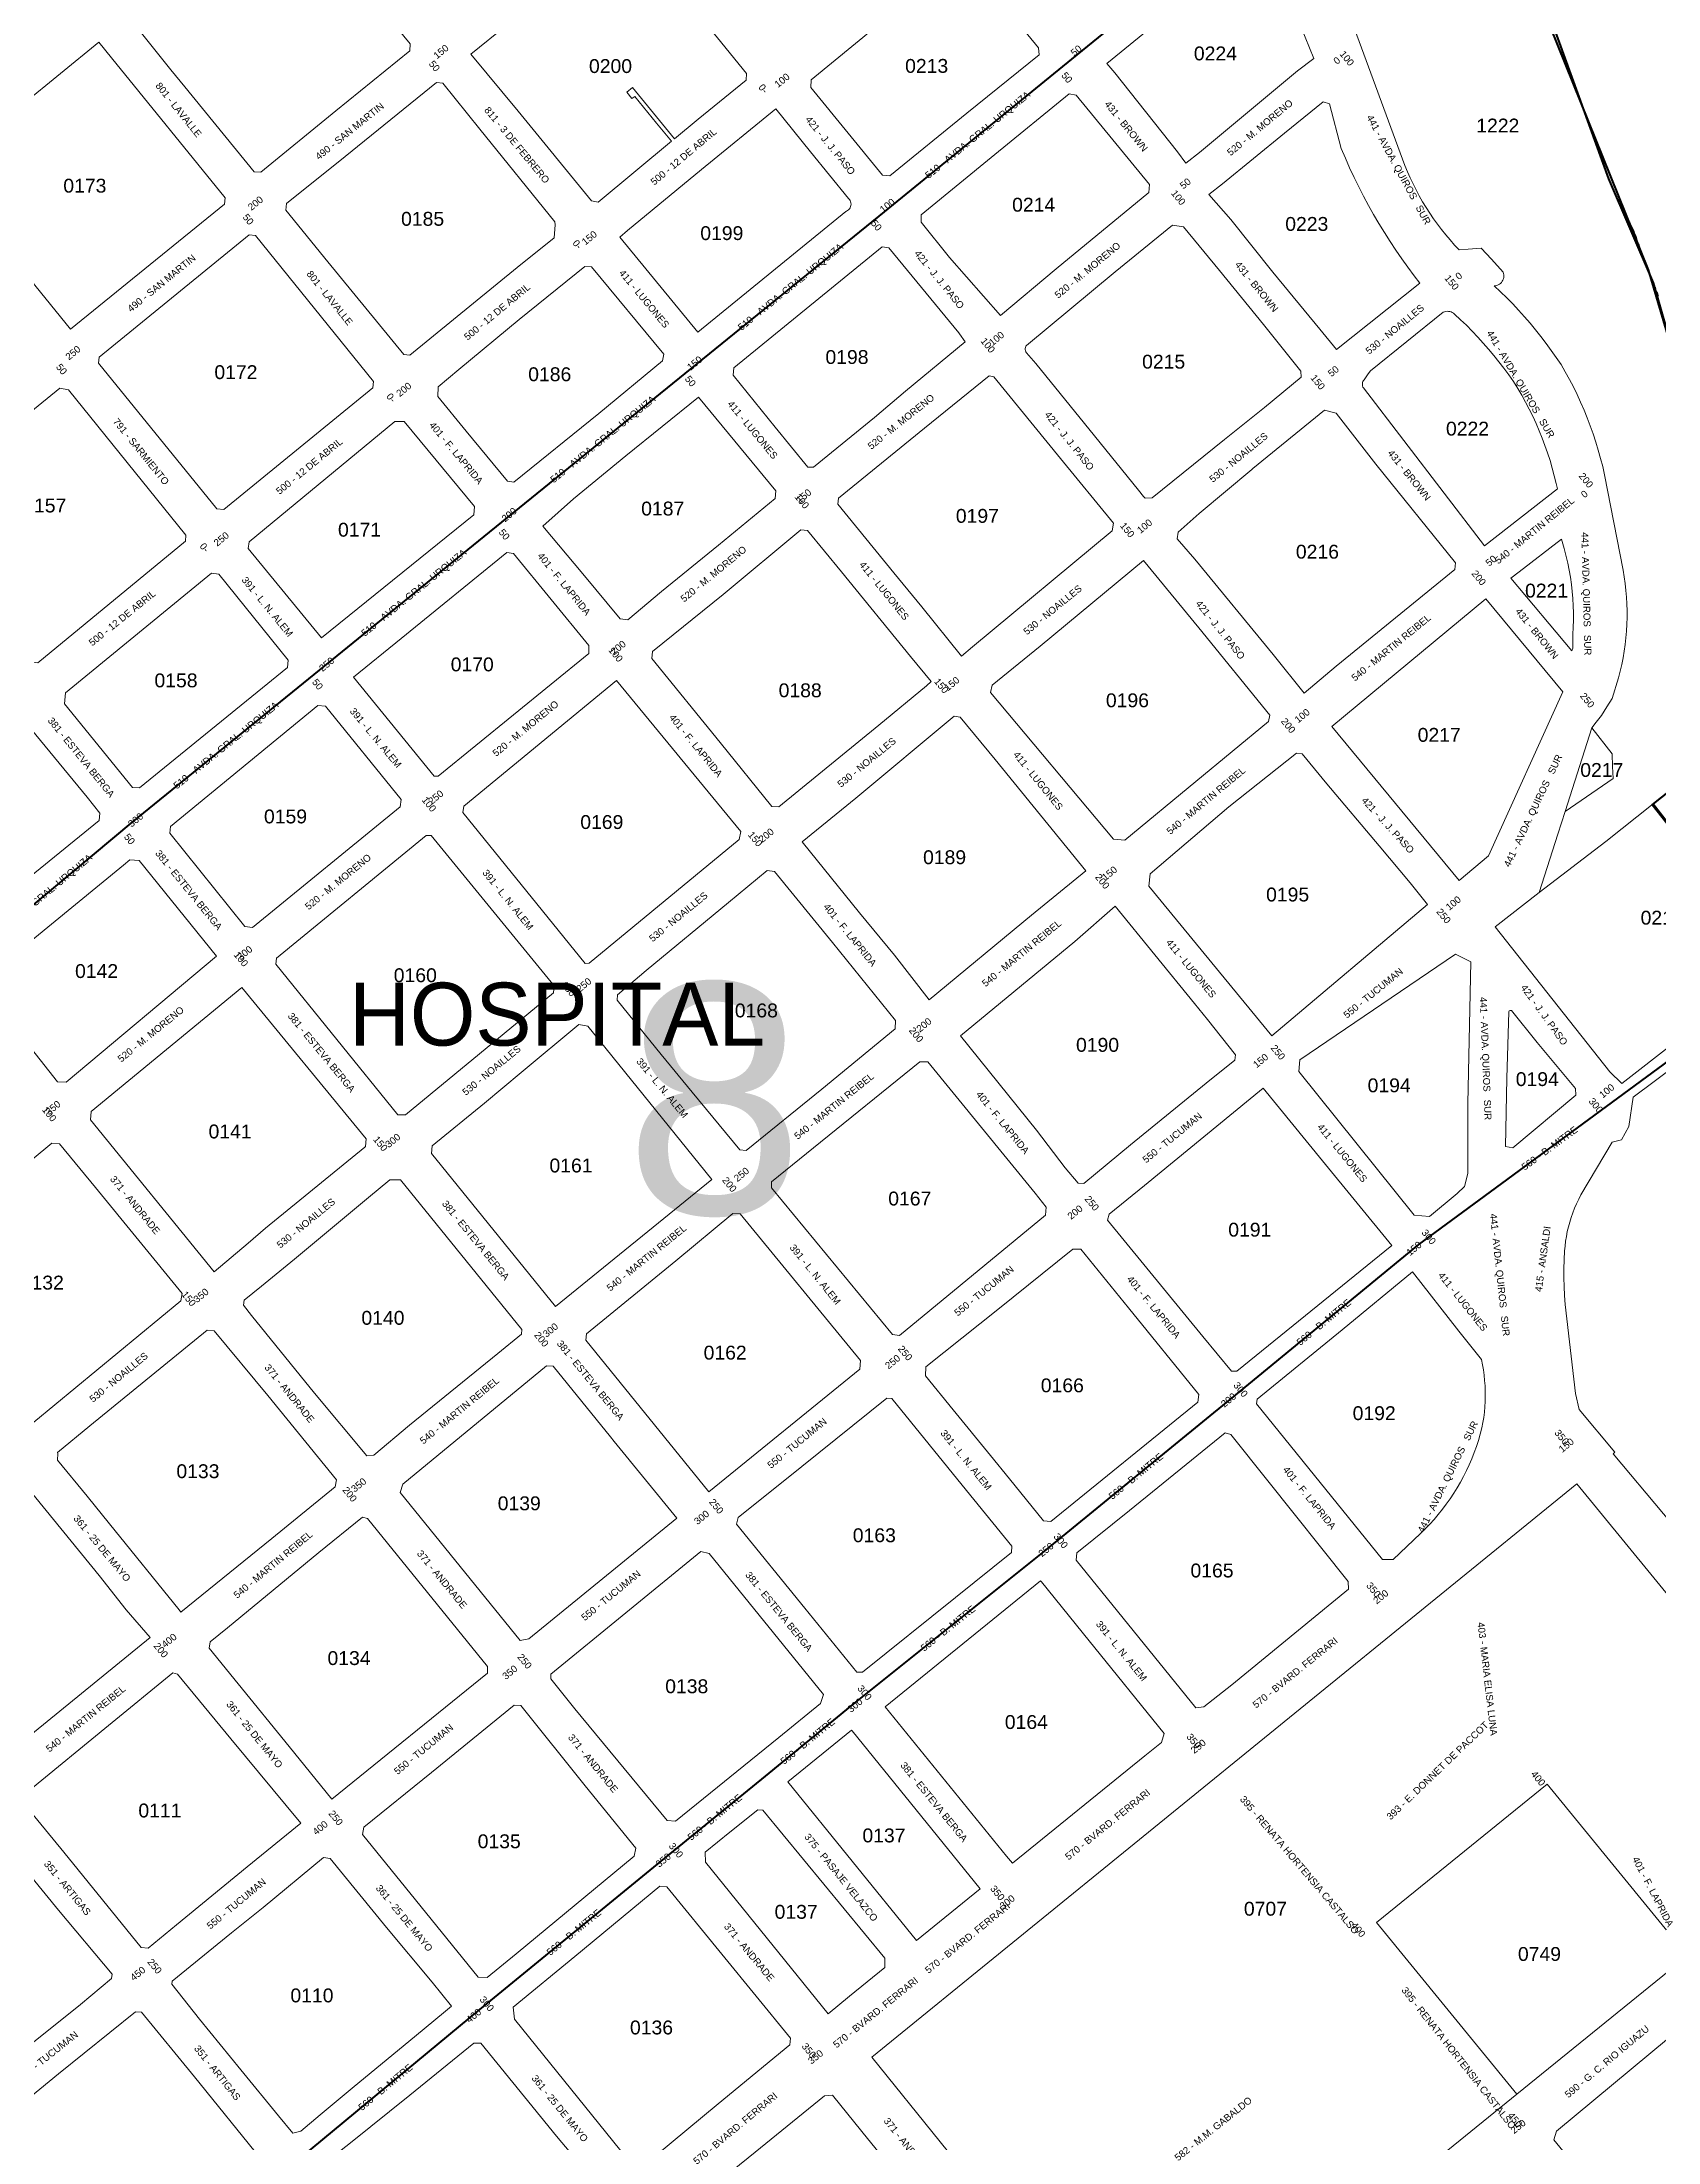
# Model space of a CAD drawing. Header units: millimetres. Extents: x -1182 to 19581, y -461 to 14363.
# Drawn here: x 16358 to 17057, y 11450 to 12359 of the extents above; entities that cross this region are included whole.
import ezdxf
from ezdxf.enums import TextEntityAlignment as Align

# ---------------------------------------------------------------- set-up
doc = ezdxf.new("R2010")
doc.units = ezdxf.units.MM
doc.layers.add('Barrios', color=70, linetype='Continuous', lineweight=40, true_color=0x94f532)
for name, color, linetype, lineweight in [('Barrios_Id', 102, 'Continuous', 40), ('Manzana', 4, 'Continuous', 9), ('Planta urbana', 1, 'Continuous', 70)]:
    doc.layers.add(name, color=color, linetype=linetype, lineweight=lineweight)
doc.layers.add('Calle_id', color=7, linetype='Continuous')
doc.layers.add('Manzana_Id', color=6, linetype='Continuous')
doc.styles.add('Calle_Id', font='@Arial Unicode MS')
doc.styles.add('Manzana', font='@Arial Unicode MS')
doc.styles.add('SuperP', font='arial.ttf')

msp = doc.modelspace()

# ---------------------------------------------------------------- linework, layer by layer
at = {"layer": 'Barrios', "lineweight": 50}
for points in [[(16072.98, 11754.49), (16155.13, 11821.82), (16235.61, 11887.78), (16317.13, 11954.15), (16397.42, 12021.07), (16478.06, 12086.58), (16559.31, 12152.58), (16641.69, 12219.42), (16722.52, 12285.01), (16803.68, 12351.05), (16948.98, 12469.29)], [(17094.94, 11941.87), (16984.72, 11860.79), (16953.71, 11837.98), (16871.99, 11771.01), (16790.79, 11704.5), (16709.36, 11639.32), (16669.29, 11606.61), (16628.97, 11573.7), (16547.23, 11506.97), (16465.82, 11439.57), (16385.83, 11372.88)]]:
    msp.add_lwpolyline(points, dxfattribs=at)
at = {"layer": 'Barrios'}
msp.add_lwpolyline([(16948.98, 12469.29), (16962.13, 12451.03), (16981.38, 12427.27), (16994.44, 12404.43), (17011.59, 12366.7), (17036.02, 12299.23), (17055.34, 12254.21), (17068.34, 12209.17), (17079.94, 12171.15), (17091.07, 12094.35), (17089.12, 12062.87), (17091.27, 12057.12), (17055.3, 12028.72), (17108.83, 11959.89), (17094.94, 11941.87)], dxfattribs=at)
at = {"layer": 'Manzana'}
for points in [[(16485.15, 12328.7), (16452.58, 12302.24), (16449.72, 12302.33), (16419.71, 12339.12), (16413.68, 12346.4), (16399.78, 12363.85), (16395.65, 12369.12), (16423.12, 12391.19), (16461.53, 12422.51), (16464.43, 12421.88), (16494.64, 12385.23), (16517.29, 12357.71), (16517.04, 12354.74)], [(16610.01, 12406.95), (16590.75, 12391.53), (16543.52, 12353.27), (16563.96, 12328.59), (16595.73, 12289.7), (16598.6, 12289.25), (16630.44, 12315.6), (16623.82, 12323.45), (16614.51, 12334.99), (16613.2, 12334.07), (16611, 12336.79), (16613.49, 12338.83), (16631.71, 12316.65), (16641.92, 12325.09), (16662.73, 12342.01), (16662.82, 12344.83), (16612.68, 12406.74)], [(16882.76, 12401.12), (16840.58, 12367.02), (16818.85, 12349.26), (16822.23, 12345.18), (16849.41, 12310.95), (16852.96, 12306.02), (16858.86, 12310.75), (16882.24, 12330.18), (16901.33, 12346), (16908.39, 12351.43), (16902.8, 12365.18), (16890.81, 12398.08), (16887.89, 12399.12)], [(16756.15, 12395.81), (16758.46, 12392.94), (16773.37, 12375.3), (16789.26, 12356.06), (16789.52, 12353), (16758.19, 12327.78), (16724.91, 12300.53), (16721.67, 12300.91), (16690.73, 12338.86), (16690.79, 12342.2), (16727.7, 12372.25), (16738.36, 12381.13)], [(16382.44, 12358.4), (16316.02, 12304.15), (16315.75, 12301.38), (16370.17, 12234.23), (16436.91, 12288.39), (16437.24, 12291.13), (16388, 12351.68)], [(16528.67, 12341.04), (16489.15, 12309), (16463.77, 12288.59), (16463.4, 12285.68), (16481.59, 12263.35), (16514.51, 12223.23), (16517.17, 12222.93), (16563.62, 12260.94), (16579.53, 12273.8), (16579.99, 12279.41), (16579.88, 12280.73), (16547.35, 12320.86), (16531.38, 12340.63)], [(16802.49, 12336.05), (16770.39, 12309.77), (16738.41, 12283.7), (16738.39, 12280.57), (16750.77, 12265.31), (16772.73, 12240.1), (16796.91, 12260.29), (16836.93, 12293.37), (16837.3, 12296.82), (16805.5, 12335.54)], [(16675.49, 12329.53), (16690.57, 12311.03), (16707.06, 12290.76), (16707.42, 12290.34), (16707.7, 12289.88), (16707.91, 12289.39), (16708.04, 12288.86), (16708.08, 12288.32), (16708.03, 12287.78), (16707.9, 12287.26), (16707.68, 12286.76), (16707.39, 12286.3), (16707.04, 12285.9), (16706.62, 12285.56), (16706.15, 12285.29), (16705.9, 12285.09), (16641.75, 12232.9), (16608.08, 12274.07), (16611.32, 12276.87), (16643.42, 12303.35)], [(16912.49, 12332.59), (16895.67, 12319.13), (16868.82, 12297.19), (16863.04, 12292.51), (16872.54, 12281.64), (16890.61, 12258.9), (16910.99, 12234.18), (16918.19, 12225.4), (16954.3, 12254.1), (16951.81, 12257.34), (16949.11, 12260.99), (16946.48, 12264.69), (16943.91, 12268.43), (16941.41, 12272.22), (16938.97, 12276.06), (16936.61, 12279.93), (16934.32, 12283.85), (16932.09, 12287.81), (16929.94, 12291.81), (16927.87, 12295.85), (16925.86, 12299.92), (16923.93, 12304.03), (16922.07, 12308.18), (16920.29, 12312.35), (16915.27, 12331.78)], [(16447.54, 12275.12), (16382.61, 12222.16), (16382.34, 12219.51), (16433.57, 12156.45), (16436.6, 12156.13), (16501.07, 12208.83), (16501.43, 12211.6), (16450.32, 12274.7)], [(16847.27, 12279.2), (16822.44, 12259.02), (16784.08, 12227.21), (16783.81, 12226.8), (16783.62, 12226.35), (16783.52, 12225.87), (16783.51, 12225.38), (16783.58, 12224.9), (16783.75, 12224.44), (16783.99, 12224.02), (16788.02, 12219.32), (16813.55, 12188.01), (16832.57, 12164.47), (16834.72, 12161.85), (16835.38, 12161.09), (16838.44, 12161.18), (16869.82, 12186.53), (16887.06, 12200.31), (16902.88, 12213.4), (16902.74, 12216.11), (16886.59, 12236.25), (16867.63, 12259.58), (16851.96, 12278.53)], [(16721.59, 12269.85), (16724.4, 12269.41), (16754.76, 12232.69), (16755.09, 12232.27), (16757.48, 12228.68), (16731.74, 12207.35), (16718.21, 12196.05), (16691.83, 12174.48), (16689.39, 12174.56), (16675.31, 12191.81), (16657, 12214.32), (16657.39, 12217.54)], [(16592.87, 12261.38), (16595.73, 12261.14), (16626.99, 12223.47), (16626.5, 12220.48), (16598.91, 12197.66), (16562.09, 12168.04), (16559.32, 12168.41), (16541.5, 12190.09), (16529.21, 12205.12), (16529.41, 12209.27), (16538.32, 12216.8), (16564.38, 12238.4)], [(16966.13, 12241.95), (16966.71, 12241.94), (16967.28, 12241.84), (16967.84, 12241.67), (16968.37, 12241.42), (16968.86, 12241.1), (16969.29, 12240.72), (16971.9, 12238.33), (16974.45, 12235.89), (16976.94, 12233.39), (16979.38, 12230.83), (16981.76, 12228.22), (16984.09, 12225.56), (16986.35, 12222.85), (16988.56, 12220.09), (16990.7, 12217.28), (16992.78, 12214.43), (16994.8, 12211.53), (16996.75, 12208.58), (16998.47, 12205.62), (17000.11, 12202.62), (17001.69, 12199.58), (17003.19, 12196.5), (17004.62, 12193.39), (17005.98, 12190.24), (17007.26, 12187.06), (17008.47, 12183.86), (17009.6, 12180.63), (17010.65, 12177.37), (17011.63, 12174.08), (17012.52, 12170.78), (17013.34, 12167.45), (17013.87, 12165.06), (16982.36, 12140.38), (16929.95, 12208.76), (16929.7, 12209.18), (16929.52, 12209.63), (16929.43, 12210.11), (16929.43, 12210.6), (16929.51, 12211.08), (16929.67, 12211.54), (16929.92, 12211.96), (16930.23, 12212.33), (16931.09, 12213.62), (16931.97, 12214.89), (16932.9, 12216.13), (16964.45, 12241.51), (16964.98, 12241.73), (16965.55, 12241.88)], [(16365.64, 12208.69), (16369.33, 12208.01), (16420.14, 12145.1), (16420.02, 12142.42), (16356.04, 12089.82), (16352.66, 12090.31), (16301.06, 12153.69), (16301.33, 12156.42)], [(16767.93, 12214.06), (16769.84, 12213.66), (16798.71, 12178.18), (16821.71, 12150.23), (16821.12, 12146.88), (16760.72, 12096.7), (16755.9, 12092.75), (16738.78, 12114.05), (16726.58, 12128.69), (16702.36, 12158.46), (16702.7, 12161.01), (16739.85, 12191.36)], [(16642.02, 12204.78), (16675.5, 12164.19), (16675.28, 12160.98), (16650.7, 12140.77), (16626.07, 12120.66), (16611.46, 12108.37), (16608.17, 12108.8), (16592.06, 12128.32), (16574.63, 12149.02), (16588.01, 12160.75), (16610.68, 12179.35)], [(16913.08, 12199.1), (16882.04, 12173.86), (16881.58, 12173.5), (16858.72, 12154.42), (16849.76, 12146.29), (16849.33, 12143.41), (16856.92, 12134.63), (16890.87, 12093.38), (16904.2, 12076.69), (16918.15, 12088.39), (16969.4, 12130.24), (16969.78, 12133.03), (16935.19, 12175.85), (16918.02, 12197.84)], [(16510.61, 12194.27), (16447.51, 12142.24), (16447.09, 12139.24), (16478.83, 12100.55), (16544.86, 12153.85), (16545.17, 12157.49), (16514.73, 12194.24)], [(16686.3, 12147.3), (16652.69, 12119.31), (16622.18, 12094.64), (16621.8, 12091.64), (16651.41, 12055.33), (16673.76, 12027.63), (16676.78, 12027.42), (16720.14, 12062.85), (16740.73, 12079.89), (16742.78, 12081.69), (16733.87, 12092.56), (16703.96, 12129.19), (16689.25, 12147.03)], [(16559.03, 12137.55), (16562.01, 12137.08), (16594.57, 12097.29), (16594.54, 12093.9), (16529.33, 12040.68), (16527.65, 12040.81), (16492.68, 12083.55), (16513.4, 12100.32)], [(17015.57, 12143.35), (16997.26, 12129.25), (16993.73, 12126.39), (17020.15, 12095.03), (17020.58, 12096.11), (17020.55, 12099.97), (17020.58, 12101.22), (17020.49, 12102.11), (17020.66, 12105.2), (17020.75, 12108.3), (17020.76, 12111.4), (17020.67, 12114.5), (17020.5, 12117.59), (17020.25, 12120.68), (17019.91, 12123.76), (17019.48, 12126.83), (17018.96, 12129.89), (17018.37, 12132.93), (17016.74, 12139.24)], [(16431.19, 12128.66), (16434.37, 12128.2), (16464.44, 12090.94), (16464.21, 12087.83), (16400.04, 12035.75), (16397.11, 12035.78), (16367.66, 12072), (16368.01, 12076.86)], [(16834.74, 12134.14), (16789.93, 12096.98), (16769.13, 12080.19), (16768.52, 12076.93), (16821.65, 12013.41), (16826.55, 12013.02), (16857.3, 12038.48), (16888.73, 12064.38), (16889.41, 12067.15), (16858.66, 12104.88)], [(16982.91, 12117.49), (17016.17, 12077.26), (16984.09, 12006.22), (16971.29, 11995.64), (16916.17, 12062.3)], [(16606.6, 12082.15), (16660.33, 12016.77), (16659.74, 12013.3), (16594.76, 11959.75), (16592.99, 11959.61), (16540.1, 12025.05), (16540.54, 12027.8)], [(16477.24, 12071.33), (16480.54, 12071.04), (16513.39, 12030.66), (16512.94, 12027.42), (16449.03, 11975.29), (16445.7, 11975.66), (16413.18, 12016.05), (16413.46, 12019)], [(16351.2, 12063.59), (16283.83, 12008), (16314.97, 11969.42), (16318.27, 11969.27), (16382.58, 12021.62), (16382.9, 12024.75), (16377.4, 12031.61)], [(16752.76, 12066.67), (16710.1, 12031.19), (16686.92, 12012.25), (16711.79, 11981.6), (16726.86, 11963.31), (16741.92, 11943.97), (16786.23, 11980.64), (16809.78, 11999.7), (16770.49, 12047.89), (16755.33, 12066.33)], [(16900.96, 12050.67), (16871.58, 12027.47), (16837.51, 11998.45), (16837.03, 11993.09), (16890.23, 11928.34), (16957.65, 11985.2), (16950.05, 11994.64), (16936.77, 12010.61), (16914.09, 12037.47), (16903.41, 12050.44)], [(16524.2, 12015.06), (16526.36, 12014.99), (16579.62, 11949.96), (16579.26, 11947.02), (16515.19, 11894.09), (16511.87, 11894.22), (16459.17, 11959.43), (16459.41, 11961.92)], [(16395.96, 12004.5), (16399.94, 12004.28), (16433.46, 11962.79), (16368.4, 11908.25), (16364.62, 11908.45), (16334.45, 11946.56), (16332.13, 11949.73), (16332.34, 11952.38), (16393.21, 12002.15)], [(16671.79, 11999.92), (16674.94, 11999.53), (16700, 11968.72), (16727.38, 11934.94), (16727.21, 11931.4), (16695.42, 11905.27), (16662.73, 11878.76), (16660.01, 11879.07), (16639.27, 11903.94), (16625.92, 11920.24), (16606.86, 11943.74), (16607, 11946.15), (16619.38, 11956.69), (16655.03, 11986.01)], [(16822.48, 11984.48), (16804.92, 11969.15), (16755.45, 11928.3), (16788.31, 11887.48), (16800.81, 11871.28), (16806.38, 11864.56), (16808.92, 11864.4), (16829.09, 11881.14), (16861.84, 11907.9), (16874.16, 11917.85), (16874.5, 11920.08), (16862.38, 11935.4), (16856.77, 11942.35)], [(16969.71, 11963.73), (16902.37, 11917.93), (16901.94, 11912.96), (16951.88, 11850.66), (16958.46, 11850.13), (16970.47, 11860.13), (16973.64, 11863.07), (16975.1, 11868.75), (16975.13, 11899.04), (16976.42, 11960.39)], [(16444.33, 11949.33), (16379.12, 11895.65), (16378.84, 11891.98), (16432.35, 11826.27), (16447.1, 11838.55), (16454.61, 11845.04), (16497.62, 11880.09), (16497.94, 11880.38), (16498.28, 11883.8)], [(16993.46, 11939.37), (16993.94, 11939.3), (17005.12, 11925.47), (17021.63, 11905.61), (17021.82, 11902.69), (16994.6, 11879.84), (16991.41, 11880.51), (16992.02, 11910.05), (16992.76, 11938.76), (16993.02, 11939.17)], [(16590.3, 11933.25), (16565.37, 11912.5), (16549.4, 11899.27), (16526.85, 11880.7), (16526.52, 11877.43), (16580.23, 11811.2), (16647.9, 11866.18), (16594.13, 11932.49)], [(16737.87, 11917.16), (16741.38, 11917.11), (16787.74, 11860.19), (16792.61, 11854.18), (16792.27, 11850.72), (16729.12, 11798.67), (16725.97, 11799.02), (16673.63, 11862.57), (16673.69, 11865.2), (16691.83, 11879.87)], [(16886.43, 11905.74), (16835.11, 11863.6), (16819.85, 11851.1), (16819.16, 11848.59), (16860.4, 11798.16), (16872.84, 11783.26), (16875.15, 11783.15), (16942.14, 11837.65), (16912.12, 11874.29)], [(16362.1, 11881.94), (16365.5, 11881.66), (16381.02, 11862.7), (16418.63, 11816.83), (16418.05, 11813.66), (16354.41, 11761.19), (16350.4, 11761.13), (16297.64, 11826), (16298.11, 11828.86)], [(16513.09, 11866.05), (16565.63, 11801.24), (16565.42, 11799.23), (16555.15, 11790.9), (16517.03, 11759.78), (16501.51, 11746.81), (16498.55, 11746.54), (16475.88, 11773.62), (16448.54, 11807.35), (16445.08, 11811.73), (16445.34, 11813.87), (16452.96, 11819.98), (16467.25, 11831.71), (16499.22, 11858.44), (16508.49, 11865.96), (16509.34, 11866.01)], [(16656.96, 11851.46), (16632.2, 11830.99), (16593.63, 11799.34), (16593.35, 11796.59), (16646.54, 11730.97), (16711.87, 11784.05), (16712.23, 11787.88), (16660.15, 11851.29)], [(16807.57, 11836), (16804.08, 11835.97), (16771.61, 11809.86), (16740.47, 11785.07), (16740.28, 11781.23), (16752.24, 11766.49), (16768.4, 11746.73), (16776.7, 11736.54), (16791.36, 11718.46), (16794.61, 11718.12), (16858.27, 11769.75), (16858.61, 11773.17), (16828.21, 11810.67)], [(16951.18, 11826.14), (16920.63, 11801.06), (16883.87, 11771.05), (16883.65, 11769.01), (16923.45, 11719.92), (16938.16, 11701.73), (16942.7, 11701.7), (16954.63, 11712.97), (16956.64, 11714.94), (16958.59, 11716.98), (16960.48, 11719.07), (16962.31, 11721.22), (16964.07, 11723.42), (16965.77, 11725.67), (16967.4, 11727.98), (16968.96, 11730.33), (16970.45, 11732.72), (16971.87, 11735.16), (16973.21, 11737.64), (16974.48, 11740.16), (16975.67, 11742.71), (16976.79, 11745.3), (16977.83, 11747.93), (16978.79, 11750.58), (16979.67, 11753.26), (16980.47, 11755.96), (16981.2, 11758.69), (16981.62, 11760.94), (16981.97, 11763.2), (16982.25, 11765.47), (16982.45, 11767.75), (16982.58, 11770.03), (16982.64, 11772.32), (16982.62, 11774.61), (16982.53, 11776.9), (16982.36, 11779.18), (16982.12, 11781.46), (16981.8, 11783.72), (16981.41, 11785.98), (16980.95, 11788.22), (16971.21, 11800.52)], [(16429.37, 11800.89), (16432.45, 11800.73), (16455.67, 11772.61), (16485.3, 11736.11), (16484.83, 11733.07), (16457.33, 11710.77), (16418.05, 11678.9), (16417.27, 11679.96), (16387.18, 11717.07), (16377.43, 11729.14), (16364.64, 11744.65), (16364.68, 11747.52), (16364.61, 11747.96), (16378.59, 11759.58)], [(16576.28, 11785.44), (16579.18, 11785.32), (16603.97, 11754.75), (16605.51, 11752.83), (16632.65, 11719.62), (16568.69, 11667.28), (16564.88, 11666.57), (16512.94, 11730.62), (16514.04, 11734.34)], [(16723.62, 11771.48), (16725.78, 11771.35), (16758.03, 11731.57), (16777.69, 11707.49), (16777.48, 11704.74), (16753.38, 11685.2), (16713.01, 11652.93), (16710.64, 11652.88), (16688.13, 11680.65), (16658.57, 11716.97), (16659.19, 11719.88), (16686.85, 11741.98)], [(16870.01, 11756.45), (16872.56, 11755.84), (16888.57, 11735.74), (16923.33, 11692.22), (16923.39, 11688.83), (16872.94, 11647.5), (16860.84, 11637.87), (16857.39, 11637.41), (16805.49, 11701.42), (16805.86, 11704.59), (16828.58, 11722.87)], [(16347.79, 11734.14), (16284.84, 11682.24), (16282, 11679.8), (16286.27, 11674.96), (16291.68, 11668.52), (16316.34, 11637.64), (16334.28, 11615.39), (16334.7, 11615), (16335.16, 11614.66), (16335.67, 11614.4), (16336.21, 11614.21), (16336.77, 11614.1), (16337.35, 11614.07), (16337.92, 11614.13), (16338.47, 11614.27), (16339, 11614.48), (16350.74, 11623.93), (16404.74, 11667.89), (16394.37, 11679.96), (16382.57, 11694.74), (16350.82, 11733.82)], [(16496.65, 11720.06), (16477.76, 11704.75), (16438.13, 11672.09), (16430.72, 11666.08), (16430.25, 11663.29), (16442.8, 11647.94), (16464.84, 11620.8), (16483.36, 11597.96), (16550.71, 11652.42), (16550.75, 11655.43), (16498.85, 11719.44)], [(16643.12, 11705.15), (16578.19, 11652.07), (16578.12, 11649.97), (16588.55, 11637.11), (16628.53, 11588.71), (16632.18, 11588.49), (16676.84, 11624.69), (16694.81, 11639.3), (16696.16, 11643.27), (16646.64, 11704.35)], [(16790.13, 11692.47), (16790.47, 11692), (16811.17, 11666.51), (16843.67, 11626.43), (16842.49, 11622.46), (16835.32, 11616.72), (16777.93, 11570.19), (16775.41, 11573.22), (16722.93, 11637.95)], [(16414.55, 11652.6), (16386.61, 11629.89), (16352.16, 11601.5), (16349.06, 11599.11), (16348.86, 11598.79), (16348.74, 11598.43), (16348.72, 11598.05), (16348.78, 11597.67), (16348.93, 11597.32), (16349.16, 11597.02), (16349.46, 11596.78), (16367.27, 11574.97), (16400.76, 11533.68), (16403.89, 11533.48), (16416.1, 11543.52), (16446.64, 11568.71), (16469.88, 11587.6), (16439.56, 11624.02), (16416.61, 11652.02)], [(16515.24, 11559.73), (16546.65, 11520.95), (16550.57, 11520.83), (16563.11, 11531), (16614.15, 11573.26), (16614.98, 11576.77), (16592.94, 11603.7), (16565.14, 11638.52), (16562.29, 11638.62), (16526.42, 11609.53), (16497.2, 11585.78), (16496.63, 11582.69)], [(16708.35, 11627.76), (16680.74, 11605.38), (16736.39, 11536.75), (16763.97, 11559.11), (16708.55, 11627.46)], [(16667.68, 11593.3), (16669.91, 11593.23), (16722.78, 11529.08), (16722.68, 11525.14), (16707.39, 11512.64), (16698.23, 11505.07), (16645.06, 11570.64), (16645.01, 11575.02), (16655.69, 11583.65)], [(16332.18, 11585.93), (16335.79, 11585.68), (16347.76, 11571.14), (16365.02, 11549.89), (16388.32, 11522.14), (16388.02, 11520.32), (16374.54, 11509.09), (16333.83, 11476.64), (16321.11, 11466.25), (16284.85, 11511.18), (16268, 11531.74), (16267.96, 11533.74), (16283.37, 11546.1), (16316.22, 11572.73)], [(16479.79, 11572.64), (16453.56, 11551.02), (16439.98, 11540.05), (16414.28, 11519.11), (16414.15, 11517.93), (16426.13, 11502.77), (16443.89, 11480.85), (16460.26, 11460.85), (16466.51, 11453.36), (16470, 11454.27), (16478.36, 11461.31), (16492.1, 11472.93), (16520.01, 11495.84), (16531.63, 11505.41), (16535.14, 11508.34), (16526.82, 11518.78), (16506.95, 11542.44), (16482.63, 11572.32)], [(17157.04, 11573.08), (17061.95, 11494.45), (17013.48, 11454.28), (17012.32, 11450.56), (17034.43, 11423.47), (17069.98, 11380.08), (17134.29, 11437.31), (17132.58, 11439.39), (17212.03, 11506.18)], [(16625.34, 11560.28), (16628.41, 11560), (16652.22, 11530.8), (16681.93, 11494.55), (16681.56, 11491.56), (16650.65, 11466.14), (16616.65, 11437.97), (16614.45, 11438.24), (16562.35, 11502.72), (16561.87, 11507.9), (16588.57, 11529.9)], [(16398.32, 11505.88), (16365.01, 11479.04), (16335, 11454.51), (16334.61, 11451.6), (16334.39, 11450.22), (16342.5, 11440.35), (16350.75, 11430.41), (16355.73, 11424.27), (16364.14, 11414.17), (16368.6, 11408.36), (16386.02, 11386.97), (16388.66, 11386.45), (16406.18, 11401.1), (16426.18, 11417.39), (16452.16, 11439.15), (16452.66, 11442.33), (16423.86, 11477.82), (16400.97, 11505.72)], [(16544.83, 11492.35), (16517.1, 11469.76), (16491.44, 11449.19), (16477.82, 11438.54), (16478.29, 11437.65), (16486.88, 11426.8), (16514.77, 11394.1), (16531.85, 11372.99), (16534.79, 11372.19), (16554.41, 11387.64), (16564.58, 11395.91), (16586.66, 11414.08), (16601.51, 11426.39), (16592.96, 11437.32), (16580.67, 11452.03), (16547.83, 11492.29)], [(16700.1, 11469.87), (16712.79, 11454.05), (16753.25, 11404.14), (16720.5, 11377.24), (16689.34, 11352.04), (16686.49, 11351.92), (16635.61, 11414.67), (16636.44, 11420.77), (16666.59, 11445.21), (16696.6, 11469.61)]]:
    msp.add_lwpolyline(points, close=True, dxfattribs=at)
for points in [[(17028.72, 12061.72), (17030.63, 12064.09), (17032.95, 12066.97), (17035.2, 12070.78), (17037.53, 12074.32), (17040.3, 12083.3), (17041.03, 12086.15), (17041.68, 12089.01), (17042.25, 12091.9), (17042.74, 12094.79), (17043.15, 12097.7), (17043.48, 12100.63), (17043.73, 12103.55), (17043.9, 12106.49), (17043.98, 12109.42), (17043.99, 12112.36), (17043.91, 12115.3), (17043.76, 12118.24), (17043.52, 12121.16), (17043.2, 12124.09), (17042.8, 12127), (17042.33, 12129.9), (17034.28, 12171.15), (17033.45, 12174.74), (17032.54, 12178.31), (17031.55, 12181.85), (17030.48, 12185.37), (17029.33, 12188.87), (17028.09, 12192.34), (17026.78, 12195.78), (17025.39, 12199.19), (17023.92, 12202.56), (17022.37, 12205.9), (17020.75, 12209.21), (17019.05, 12212.47), (17017.27, 12215.7), (17015.43, 12218.89), (17013.34, 12221.98), (17011.2, 12225.04), (17008.99, 12228.05), (17006.72, 12231.02), (17004.4, 12233.94), (17002.01, 12236.81), (16999.57, 12239.63), (16997.07, 12242.4), (16994.51, 12245.13), (16991.9, 12247.79), (16989.24, 12250.41), (16986.52, 12252.97), (16987.1, 12253.04), (16987.67, 12253.18), (16988.22, 12253.4), (16988.73, 12253.69), (16989.19, 12254.04), (16989.61, 12254.46), (16989.96, 12254.93), (16990.25, 12255.44), (16990.46, 12255.99), (16990.6, 12256.56), (16990.66, 12257.14), (16990.64, 12257.73), (16990.54, 12258.3), (16990.37, 12258.86), (16985.33, 12264.55), (16980.89, 12269.24), (16975.28, 12268.85), (16971.31, 12268.52), (16969.32, 12270.64), (16967.38, 12272.82), (16965.5, 12275.05), (16963.68, 12277.32), (16961.92, 12279.64), (16960.22, 12282.01), (16958.58, 12284.42), (16957.01, 12286.88), (16955.51, 12289.37), (16954.06, 12291.9), (16952.69, 12294.47), (16951.39, 12297.08), (16950.15, 12299.71), (16948.98, 12302.38), (16947.88, 12305.08), (16925.07, 12366.92)], [(17011.96, 12365.94), (17036.02, 12299.23), (17036.72, 12297.84), (17037.18, 12297.06), (17037.58, 12295.75), (17038.12, 12294.97), (17038.65, 12293.6), (17039.04, 12293.01), (17039.29, 12292.08), (17040.51, 12289.96), (17040.66, 12289.35), (17040.87, 12288.78), (17041.96, 12286.81), (17042.33, 12285.64), (17043.27, 12283.86), (17043.66, 12283.36), (17044.36, 12281.88), (17044.61, 12281.27), (17045.2, 12280.52), (17045.77, 12279.1), (17046.88, 12276.9), (17047.18, 12275.92), (17047.92, 12274.48), (17048.27, 12273.13), (17048.91, 12271.2), (17049.31, 12270.71), (17049.64, 12268.77), (17049.8, 12268.16), (17050.19, 12267.67), (17050.9, 12266.28), (17051.19, 12265.21), (17051.48, 12264.63), (17052.05, 12262.8), (17052.56, 12262.07), (17052.88, 12260.54), (17053.27, 12259.95), (17053.65, 12258.06), (17053.91, 12257.21), (17054.39, 12256.62), (17054.88, 12254.89), (17055.34, 12254.21), (17055.79, 12252.94), (17056.26, 12252.25), (17056.62, 12250.67), (17057.18, 12249.98), (17057.66, 12248.57)], [(17028.72, 12061.72), (17017.19, 12025.46)], [(17028.72, 12061.72), (17037.5, 12050.46), (17037.66, 12044.94), (17037.93, 12039.8), (17017.19, 12025.46)], [(17091.27, 12057.12), (17055.3, 12028.72)], [(17006.02, 11990.32), (16986.93, 11975.58), (17036.58, 11912.76), (17041.76, 11907.78), (17108.83, 11959.89), (17055.3, 12028.72)], [(17055.3, 12028.72), (17034.78, 12012.52), (17006.02, 11990.32)], [(17017.19, 12025.46), (17014.08, 12015.67), (17006.02, 11990.32)], [(17084.79, 11930.23), (17046.72, 11901.87), (17044.78, 11889.13), (17041.64, 11883.32), (17037.56, 11882.28), (17024.05, 11859.49), (17023.06, 11857.61), (17022.14, 11855.7), (17021.29, 11853.76), (17020.51, 11851.78), (17019.8, 11849.78), (17019.17, 11847.76), (17018.62, 11845.71), (17018.14, 11843.64), (17017.73, 11841.56), (17017.4, 11839.46), (17017.15, 11837.36), (17016.98, 11835.24), (17016.79, 11831.39), (17016.7, 11827.53), (17016.69, 11823.67), (17016.78, 11819.81), (17016.97, 11815.95), (17017.24, 11812.1), (17021.62, 11773.58), (17023.34, 11766.68), (17038.65, 11748.2), (17037.96, 11747.48), (17081.55, 11695.53)], [(17070.13, 11530.13), (17141.9, 11588.36), (17022.29, 11734.43), (16717.15, 11486.32), (16835.39, 11339.68), (16996.28, 11470.21)], [(17070.13, 11530.13), (17009.42, 11604.5), (16935.57, 11544.58), (16996.28, 11470.21)], [(16996.28, 11470.21), (17070.13, 11530.13)]]:
    msp.add_lwpolyline(points, dxfattribs=at)
at = {"layer": 'Planta urbana'}
for points in [[(17080.36, 12168.22), (17053.27, 12259.95), (17004.3, 12381.22), (16987.91, 12415.85), (16946.34, 12472.1), (16869.26, 12615.07), (16840.35, 12592.91), (16770.3, 12684.31), (16670.58, 12759.49), (16542.86, 12862.55), (16526.8, 12785.14), (16486.87, 12788.86), (16469.21, 12864.15), (16433.58, 12934.09), (16431.68, 12947.58), (16353.89, 13008.51), (16345.14, 13029.6), (16224.22, 13178.68), (16214.46, 13199.1), (16096.48, 13358.51), (16018.77, 13451.41), (15956.07, 13521.42), (15929.01, 13534.9), (15828.28, 13694.98)], [(17108.83, 11959.89), (17054.81, 12028.33), (17091.27, 12057.12)]]:
    msp.add_lwpolyline(points, dxfattribs=at)

# ---------------------------------------------------------------- texts
at = {"color": 32, "true_color": 0xe3621c, "style": 'Calle_Id'}
for s, p in [('150', (16530.61, 12354.35, 1)), ('50', (16805.55, 12354.83, 1)), ('100', (16678.24, 12341.93, 1)), ('0', (16918.37, 12350.49, 1)), ('50', (16852.8, 12297.29, 1)), ('200', (16450.29, 12288.74, 1)), ('100', (16723.81, 12287.72, 1)), ('150', (16594.82, 12273.74, 1)), ('0', (16971.16, 12257.26, 1)), ('250', (16371.31, 12224.01, 1)), ('100', (16771.07, 12230.18, 1)), ('150', (16640.39, 12219.52, 1)), ('50', (16916.88, 12216.05, 1)), ('200', (16514.51, 12208.13, 1)), ('150', (16687.65, 12161.99, 1)), ('0', (17025.52, 12162.85, 1)), ('200', (16560.08, 12153.92, 1)), ('250', (16435.52, 12143.4, 1)), ('100', (16835.15, 12148.94, 1)), ('50', (16985.13, 12134, 1)), ('200', (16607.33, 12096.38, 1)), ('250', (16481.09, 12089.18, 1)), ('150', (16751.72, 12080.75, 1)), ('100', (16903.39, 12066.89, 1)), ('250', (16528.35, 12031.65, 1)), ('300', (16398.41, 12021.81, 1)), ('200', (16671.41, 12015.14, 1)), ('150', (16819.97, 11998.7, 1)), ('100', (16968.81, 11985.8, 1)), ('300', (16445.66, 11964.28, 1)), ('250', (16592.43, 11950.41, 1)), ('200', (16739.66, 11933.09, 1)), ('150', (16885.39, 11917.61, 1)), ('100', (17035.21, 11904.51, 1)), ('350', (16362.65, 11897.23, 1)), ('300', (16509.74, 11883.04, 1)), ('250', (16660.67, 11868.35, 1)), ('200', (16805.07, 11852, 1)), ('150', (16951.79, 11836.32, 1)), ('350', (16426.73, 11815.99, 1)), ('300', (16577.99, 11800.98, 1)), ('250', (16726.09, 11787.27, 1)), ('200', (16871.48, 11770.71, 1)), ('150', (17017.71, 11751.14, 1)), ('350', (16494.97, 11733.93, 1)), ('300', (16643.4, 11719.9, 1)), ('250', (16792.49, 11705.97, 1)), ('200', (16937.4, 11685.54, 1)), ('400', (16412.91, 11666.63, 1)), ('350', (16560.39, 11652.85, 1)), ('300', (16709.81, 11638.6, 1)), ('250', (16858.41, 11620.8, 1)), ('400', (16478.32, 11585.54, 1)), ('350', (16626.8, 11571.55, 1)), ('300', (16775.72, 11553.43, 1)), ('450', (16399.36, 11522.46, 1)), ('400', (16544.73, 11504.25, 1)), ('350', (16692.71, 11486.38, 1)), ('250', (16996.84, 11456.26, 1))]:
    msp.add_text(s, height=3, rotation=39.3589, dxfattribs=at).set_placement(p, align=Align.MIDDLE)
at = {"color": 40, "true_color": 0xe6bd19, "style": 'Calle_Id'}
for s, p in [('100', (16922.76, 12351.48, 1)), ('50', (16527.78, 12348.12, 1)), ('50', (16801.56, 12343.15, 1)), ('0-', (16670.14, 12338.33, 1)), ('100', (16849.81, 12291.21, 1)), ('50', (16447.19, 12281.76, 1)), ('50', (16719.09, 12279.18, 1)), ('0-', (16589.66, 12270.89, 1)), ('150', (16968.13, 12254.46, 1)), ('100', (16767.34, 12227.24, 1)), ('50', (16366.39, 12216.91, 1)), ('50', (16638.6, 12211.73, 1)), ('150', (16910.18, 12211.3, 1)), ('0-', (16509.07, 12204.53, 1)), ('200', (17026.27, 12168.83, 1)), ('100', (16686.85, 12159.8, 1)), ('50', (16558.01, 12145.38, 1)), ('150', (16827.71, 12147.33, 1)), ('0-', (16428.26, 12139.68, 1)), ('200', (16979.86, 12126.61, 1)), ('100', (16606.26, 12093.45, 1)), ('50', (16477.21, 12080.52, 1)), ('150', (16747.22, 12079.89, 1)), ('250', (17026.81, 12073.62, 1)), ('200', (16897.39, 12062.64, 1)), ('100', (16525.46, 12028.59, 1)), ('150', (16666.64, 12013.54, 1)), ('50', (16395.81, 12013.52, 1)), ('200', (16816.9, 11995.2, 1)), ('250', (16964.64, 11980.24, 1)), ('100', (16444.05, 11961.59, 1)), ('150', (16585.83, 11948.68, 1)), ('200', (16736.31, 11928.84, 1)), ('250', (16892.95, 11921.25, 1)), ('300', (17030.53, 11898.21, 1)), ('100', (16361.08, 11894.5, 1)), ('150', (16504.43, 11881.68, 1)), ('200', (16655.51, 11863.99, 1)), ('250', (16812.36, 11855.91, 1)), ('300', (16958.2, 11841.33, 1)), ('150', (16421.46, 11814.59, 1)), ('200', (16574.1, 11796.99, 1)), ('250', (16731.55, 11791.05, 1)), ('300', (16876.76, 11775.26, 1)), ('350', (17015.73, 11754.65, 1)), ('200', (16491.13, 11729.9, 1)), ('250', (16649.81, 11724.73, 1)), ('300', (16798.92, 11709.78, 1)), ('350', (16934.29, 11688.58, 1)), ('200', (16409.37, 11662.47, 1)), ('250', (16566.84, 11657.64, 1)), ('300', (16713.99, 11644.04, 1)), ('350', (16856.45, 11623.1, 1)), ('400', (17005.55, 11606.96, 1)), ('250', (16485.08, 11589.87, 1)), ('300', (16632.36, 11575.83, 1)), ('350', (16771.52, 11557.36, 1)), ('400', (16927.71, 11541.47, 1)), ('250', (16406.67, 11525.66, 1)), ('300', (16550.47, 11509.4, 1)), ('350', (16689.9, 11489.16, 1)), ('450', (16995.55, 11459.16, 1))]:
    msp.add_text(s, height=3, rotation=309.3589, dxfattribs=at).set_placement(p, align=Align.MIDDLE)
at = {"layer": 'Barrios', "insert": (16490.86, 11951.36), "char_height": 27.2257, "width": 759.7627, "attachment_point": 1, "style": 'SuperP'}
msp.add_mtext('{\\fConstantia|b0|i0|c0|p18;HOSPITAL}', dxfattribs=at)
at = {"layer": 'Barrios_Id', "style": 'Manzana'}
msp.add_text('8', height=100, dxfattribs=at).set_placement((16648.95, 11901.23), align=Align.MIDDLE_CENTER)
at = {"layer": 'Calle_id', "color": 7, "style": 'Calle_Id'}
for s, rotation, p in [('801 - LAVALLE', 308.69584, (16417.03, 12329.18, 1)), ('510 - AVDA. GRAL. URQUIZA', 39.13764, (16763.1, 12318.03, 1)), ('490 - SAN MARTIN', 38.81099, (16491.04, 12319.94, 1)), ('811 - 3 DE FEBRERO', 309.60837, (16563.49, 12313.92, 1)), ('421 - J. J. PASO', 309.11533, (16699.15, 12313.74, 1)), ('431 - BROWN', 309.10121, (16827.22, 12322.09, 1)), ('520 - M. MORENO', 39.59262, (16885.07, 12321.49, 1)), ('441 - AVDA. QUIROS   SUR', 298.56906, (16944.86, 12303.06, 1)), ('500 - 12 DE ABRIL', 39.88801, (16635.61, 12308.9, 1)), ('520 - M. MORENO', 39.59262, (16810.44, 12259.78, 1)), ('490 - SAN MARTIN', 39.11036, (16409.64, 12254.11, 1)), ('510 - AVDA. GRAL. URQUIZA', 39.05623, (16682.1, 12252.22, 1)), ('421 - J. J. PASO', 309.10993, (16746.32, 12255.72, 1)), ('431 - BROWN', 309.0919, (16883.66, 12252.62, 1)), ('801 - LAVALLE', 308.82895, (16482.42, 12247.74, 1)), ('500 - 12 DE ABRIL', 39.63866, (16554.87, 12241.72, 1)), ('411 - LUGONES', 309.60837, (16618.56, 12247.37, 1)), ('530 - NOAILLES', 39.35356, (16943.46, 12234.19, 1)), ('441 - AVDA. QUIROS   SUR', 300.66489, (16997.63, 12210.25, 1)), ('510 - AVDA. GRAL. URQUIZA', 39.05623, (16600.87, 12186.3, 1)), ('411 - LUGONES', 309.60837, (16665.5, 12190.65, 1)), ('520 - M. MORENO', 38.61659, (16729.72, 12194.16, 1)), ('791 - SARMIENTO', 308.96736, (16400.79, 12181.25, 1)), ('401 - F. LAPRIDA', 309.78547, (16537.18, 12180.65, 1)), ('421 - J. J. PASO', 308.6845, (16802.61, 12185.88, 1)), ('530 - NOAILLES', 39.35356, (16875.82, 12178.72, 1)), ('500 - 12 DE ABRIL', 39.21265, (16473.57, 12174.88, 1)), ('431 - BROWN', 308.90369, (16949.73, 12171.03, 1)), ('441 - AVDA. QUIROS   SUR', 271.43452, (17026.01, 12119.69, 1)), ('510 - AVDA. GRAL. URQUIZA', 39.08557, (16519.05, 12119.88, 1)), ('401 - F. LAPRIDA', 309.18642, (16583.9, 12123.93, 1)), ('520 - M. MORENO', 39.48538, (16648.53, 12128.28, 1)), ('391 - L. N. ALEM', 309.39651, (16455.44, 12114.11, 1)), ('411 - LUGONES', 309.02857, (16722.45, 12121, 1)), ('500 - 12 DE ABRIL', 38.85685, (16392.59, 12109.22, 1)), ('530 - NOAILLES', 39.35356, (16795.33, 12112.72, 1)), ('421 - J. J. PASO', 308.55872, (16867.96, 12104.08, 1)), ('431 - BROWN', 308.90369, (17005.01, 12102.52, 1)), ('510 - AVDA. GRAL. URQUIZA', 39.09032, (16437.74, 12053.82, 1)), ('520 - M. MORENO', 39.36789, (16567.18, 12061.4, 1)), ('381 - ESTEVA BERGA', 308.9728, (16374.88, 12048.93, 1)), ('391 - L. N. ALEM', 309.7197, (16502.34, 12057.35, 1)), ('401 - F. LAPRIDA', 309.18642, (16640.92, 12053.99, 1)), ('530 - NOAILLES', 39.35356, (16714.84, 12046.71, 1)), ('411 - LUGONES', 309.02857, (16789.1, 12038.78, 1)), ('441 - AVDA. QUIROS   SUR', 64.58739, (17003.63, 12025.66, 1)), ('421 - J. J. PASO', 312.47405, (16940.48, 12019.52, 1)), ('381 - ESTEVA BERGA', 309.06152, (16421.43, 11991.49, 1)), ('510 - AVDA. GRAL. URQUIZA', 39.81027, (16357.27, 11987.61, 1)), ('520 - M. MORENO', 39.19875, (16486.03, 11995.01, 1)), ('391 - L. N. ALEM', 308.91038, (16559.59, 11987.28, 1)), ('530 - NOAILLES', 39.35356, (16633.32, 11979.86, 1)), ('401 - F. LAPRIDA', 309.13757, (16707.67, 11972.03, 1)), ('411 - LUGONES', 309.32824, (16855.32, 11957.51, 1)), ('550 - TUCUMAN', 39.17828, (16934.09, 11946.9, 1)), ('441 - AVDA. QUIROS   SUR', 272.2736, (16982.43, 11918.5, 1)), ('520 - M. MORENO', 39.07569, (16404.97, 11929.05, 1)), ('381 - ESTEVA BERGA', 309.39794, (16478.9, 11921.16, 1)), ('530 - NOAILLES', 39.46722, (16552.46, 11913.42, 1)), ('391 - L. N. ALEM', 309.73617, (16626.36, 11905.78, 1)), ('401 - F. LAPRIDA', 309.13747, (16773.74, 11890.84, 1)), ('550 - TUCUMAN', 39.17828, (16847.13, 11884.25, 1)), ('411 - LUGONES', 309.32824, (16920.74, 11877.67, 1)), ('560 - B. MITRE', 36.33914, (17010.45, 11879.72, 1)), ('371 - ANDRADE', 309.394, (16398.19, 11855.16, 1)), ('530 - NOAILLES', 39.46722, (16472.13, 11847.27, 1)), ('381 - ESTEVA BERGA', 309.39794, (16545.65, 11839.89, 1)), ('441 - AVDA. QUIROS   SUR', 276.10597, (16988.57, 11824.84, 1)), ('391 - L. N. ALEM', 309.01397, (16692.59, 11825.08, 1)), ('550 - TUCUMAN', 39.05146, (16765.63, 11817.98, 1)), ('401 - F. LAPRIDA', 309.45797, (16839.11, 11810.96, 1)), ('411 - LUGONES', 308.5704, (16972.93, 11813.32, 1)), ('560 - B. MITRE', 39.3339, (16912.72, 11804.38, 1)), ('530 - NOAILLES', 39.4323, (16391.06, 11780.57, 1)), ('381 - ESTEVA BERGA', 309.17783, (16595.3, 11779.29, 1)), ('371 - ANDRADE', 309.24364, (16465.03, 11773.56, 1)), ('550 - TUCUMAN', 39.28747, (16684.71, 11752.05, 1)), ('391 - L. N. ALEM', 309.23142, (16757.91, 11744.77, 1)), ('441 - AVDA. QUIROS   SUR', 63.53342, (16966.74, 11737.32, 1)), ('560 - B. MITRE', 39.31993, (16831.39, 11737.76, 1)), ('401 - F. LAPRIDA', 309.01694, (16906.53, 11728.38, 1)), ('361 - 25 DE MAYO', 309.71865, (16383.9, 11706.5, 1)), ('371 - ANDRADE', 309.4787, (16531.04, 11693.09, 1)), ('550 - TUCUMAN', 39.28941, (16604.14, 11686.13, 1)), ('381 - ESTEVA BERGA', 309.17783, (16676.87, 11679.19, 1)), ('560 - B. MITRE', 38.67556, (16750.08, 11671.91, 1)), ('391 - L. N. ALEM', 309.05075, (16825.18, 11662.12, 1)), ('570 - BVARD. FERRARI', 39.00642, (16900.32, 11652.74)), ('361 - 25 DE MAYO', 308.93058, (16449.88, 11625.96, 1)), ('550 - TUCUMAN', 39.47731, (16523.05, 11619.57, 1)), ('371 - ANDRADE', 309.3051, (16596.43, 11613.45, 1)), ('560 - B. MITRE', 39.22611, (16689.32, 11622.97, 1)), ('381 - ESTEVA BERGA', 309.17783, (16744.03, 11596.78, 1)), ('560 - B. MITRE', 39.22611, (16649.13, 11590.15, 1)), ('570 - BVARD. FERRARI', 39.00642, (16819.13, 11586.99)), ('375 - PASAJE VELAZCO', 309.05279, (16703.8, 11564.07, 1)), ('351 - ARTIGAS', 309.37819, (16368.9, 11559.53, 1)), ('401 - F. LAPRIDA', 297.52502, (17055.23, 11557.91, 1)), ('550 - TUCUMAN', 39.5678, (16442, 11552.7, 1)), ('361 - 25 DE MAYO', 309.4658, (16514.73, 11546.45, 1)), ('570 - BVARD. FERRARI', 39.00642, (16758.51, 11537.88)), ('560 - B. MITRE', 39.22792, (16588.1, 11540.33, 1)), ('371 - ANDRADE', 309.85557, (16664.02, 11531.72, 1)), ('570 - BVARD. FERRARI', 39.00642, (16718.69, 11505.63)), ('590 - G. C. RIO IGUAZU', 39.97335, (17035.28, 11484.4, 1)), ('550 - TUCUMAN', 38.34624, (16360.5, 11486.81, 1)), ('351 - ARTIGAS', 308.71109, (16433.8, 11479.52, 1)), ('560 - B. MITRE', 39.61912, (16506.53, 11473.27, 1)), ('361 - 25 DE MAYO', 309.08547, (16582.07, 11464.09, 1)), ('570 - BVARD. FERRARI', 39.83052, (16657.98, 11455.47, 1)), ('371 - ANDRADE', 308.6135, (16732.92, 11447.36, 1))]:
    msp.add_text(s, height=3, rotation=rotation, dxfattribs=at).set_placement(p, align=Align.MIDDLE)
at = {"layer": 'Calle_id', "style": 'Calle_Id'}
for s, rotation, p in [('540 - MARTIN REIBEL', 39.26408, (17003.9, 12147.09, 1)), ('540 - MARTIN REIBEL', 39.26408, (16941.86, 12096.38, 1)), ('540 - MARTIN REIBEL', 39.90171, (16861.72, 12030.14, 1)), ('540 - MARTIN REIBEL', 39.33045, (16781.93, 11964.1, 1)), ('421 - J. J. PASO', 305.85337, (17008.16, 11937.43, 1)), ('540 - MARTIN REIBEL', 38.992, (16700.7, 11897.94, 1)), ('540 - MARTIN REIBEL', 38.992, (16700.7, 11897.94, 1)), ('540 - MARTIN REIBEL', 38.992, (16619.55, 11832.24, 1)), ('415 - ANSALDI', 82.16881, (17007.52, 11831.76, 1)), ('540 - MARTIN REIBEL', 39.42625, (16538.56, 11766.17, 1)), ('540 - MARTIN REIBEL', 39.71489, (16457.87, 11699.48, 1)), ('540 - MARTIN REIBEL', 39.16035, (16376.78, 11632.79, 1))]:
    msp.add_text(s, height=3, rotation=rotation, dxfattribs=at).set_placement(p, align=Align.MIDDLE)
at = {"layer": 'Calle_id', "linetype": 'Continuous', "style": 'Calle_Id'}
for s, rotation, p in [('403 - MARIA ELISA LUNA', 276.63716, (16983.56, 11650.02)), ('393 - E. DONNET DE PACCOT', 43.81945, (16961.94, 11610.27)), ('395 - RENATA HORTENSIA CASTALSO', 310.32502, (16902.22, 11569.48)), ('395 - RENATA HORTENSIA CASTALSO', 308.25686, (16971.13, 11485.93)), ('582 - M.M. GABALDO', 38.73157, (16864.87, 11455.27))]:
    msp.add_text(s, height=3, rotation=rotation, dxfattribs=at).set_placement(p, align=Align.MIDDLE)
at = {"layer": 'Manzana_Id', "style": 'Manzana'}
for s, p in [('0224', (16865.82, 12353.57)), ('0200', (16603.98, 12348.1)), ('0213', (16740.83, 12348.17)), ('1222', (16988.05, 12322.35)), ('0173', (16376.44, 12296.32)), ('0214', (16787.15, 12288.08)), ('0185', (16522.64, 12281.98)), ('0223', (16905.37, 12279.77)), ('0199', (16652.16, 12275.79)), ('0172', (16441.83, 12215.62)), ('0186', (16577.68, 12214.71)), ('0198', (16706.34, 12222.16)), ('0215', (16843.41, 12220.15)), ('0222', (16974.94, 12191.17)), ('0157', (16359.09, 12157.89)), ('0187', (16626.58, 12156.57)), ('0197', (16762.79, 12153.4)), ('0171', (16495.34, 12147.41)), ('0216', (16909.97, 12137.9)), ('0221', (17009.17, 12121.07)), ('0170', (16544.12, 12089.12)), ('0158', (16415.9, 12082.2)), ('0188', (16686.08, 12077.91)), ('0196', (16827.74, 12073.58)), ('0217', (16962.69, 12058.62)), ('0217', (17033.07, 12043.43)), ('0159', (16463.3, 12023.31)), ('0169', (16600.21, 12020.88)), ('0189', (16748.59, 12005.66)), ('0195', (16897.08, 11989.51)), ('0218', (17059.19, 11979.49)), ('0142', (16381.52, 11956.38)), ('0160', (16519.47, 11954.58)), ('0168', (16667.12, 11939.34)), ('0190', (16814.8, 11924.44)), ('0194', (16941.03, 11906.93)), ('0194', (17005.16, 11909.61)), ('0141', (16439.31, 11886.95)), ('0161', (16586.87, 11872.22)), ('0167', (16733.52, 11857.92)), ('0191', (16880.7, 11844.44)), ('0132', (16358.02, 11821.54)), ('0140', (16505.47, 11806.29)), ('0162', (16653.6, 11791.22)), ('0166', (16799.56, 11777.06)), ('0192', (16934.54, 11765.02)), ('0133', (16425.39, 11739.9)), ('0139', (16564.47, 11726.01)), ('0163', (16718.17, 11712.18)), ('0165', (16864.35, 11696.93)), ('0134', (16490.8, 11659.01)), ('0138', (16636.98, 11646.82)), ('0164', (16783.99, 11631.33)), ('0111', (16408.93, 11593.04)), ('0135', (16555.8, 11579.72)), ('0137', (16722.35, 11582.25)), ('0707', (16887.47, 11550.52)), ('0137', (16684.33, 11549.18)), ('0749', (17006.09, 11530.94)), ('0110', (16474.74, 11513)), ('0136', (16621.72, 11499.13))]:
    msp.add_text(s, height=6, dxfattribs=at).set_placement(p, align=Align.MIDDLE_CENTER)

doc.saveas('drawing.dxf')
